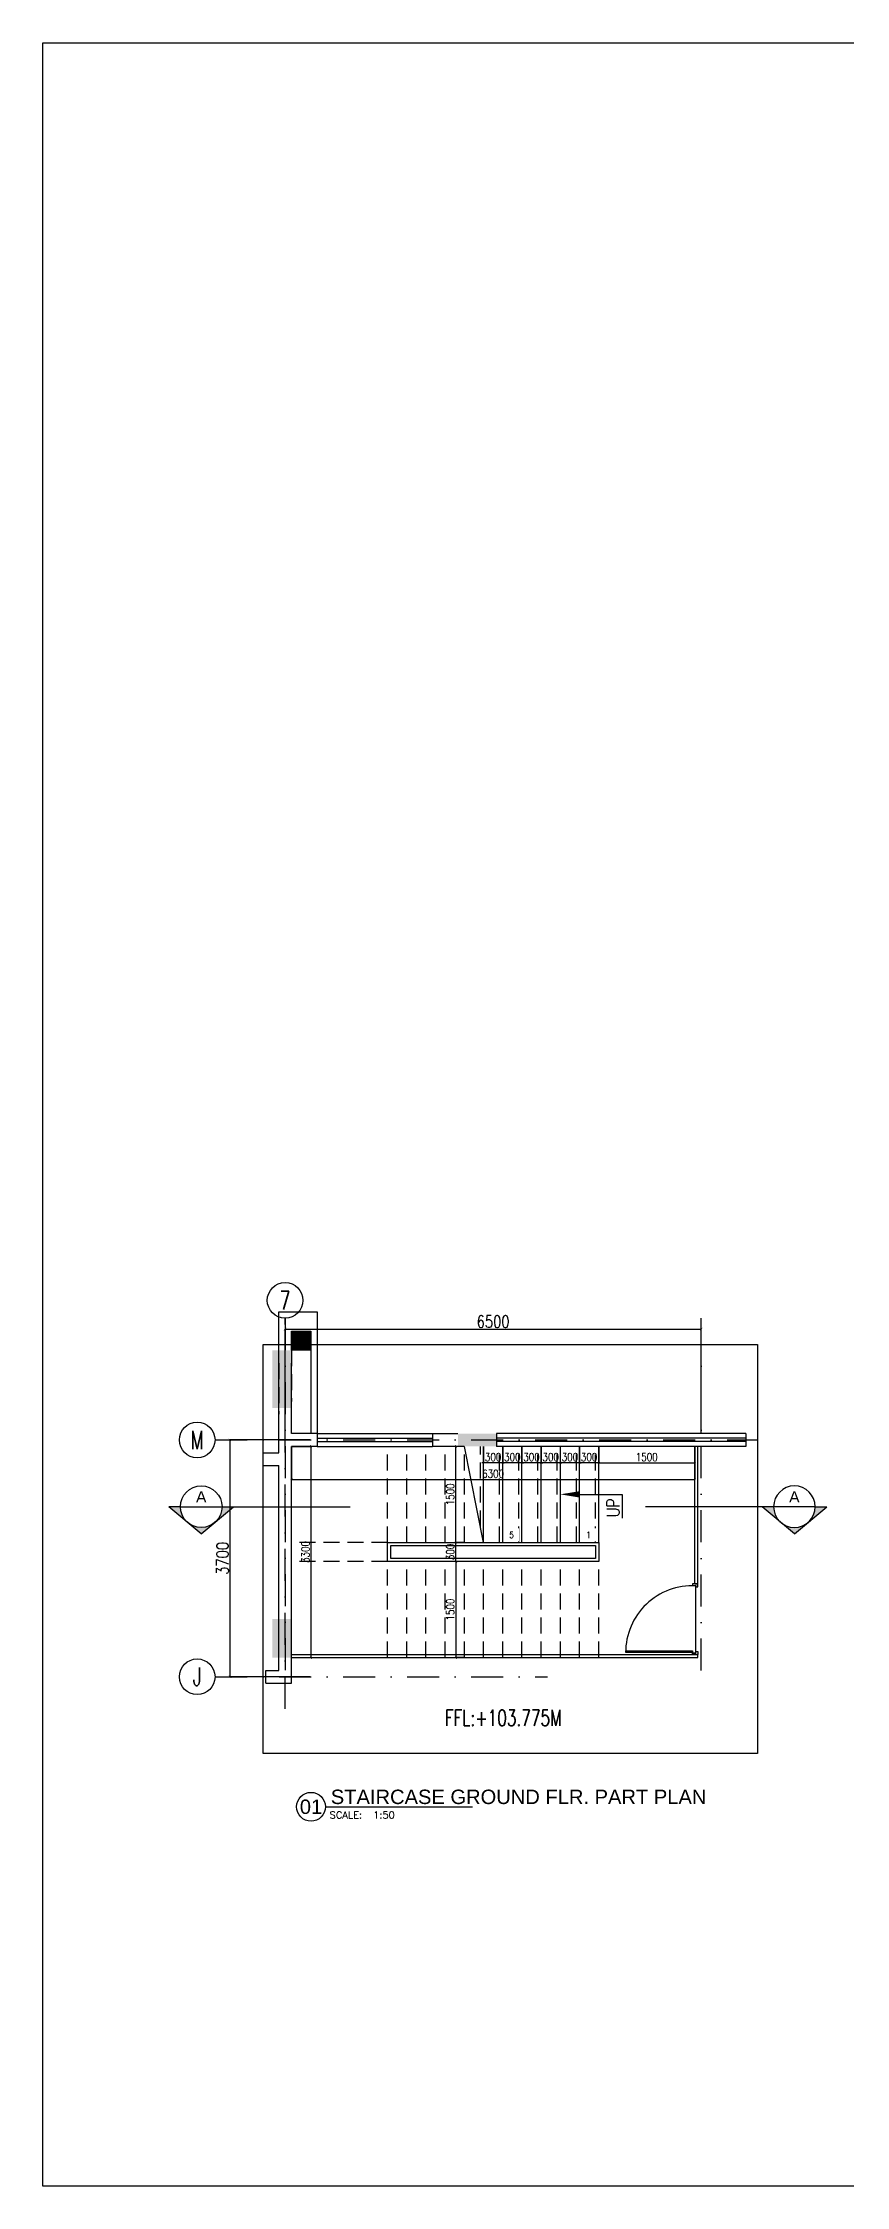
# Model space of a CAD drawing. Extents: x -32840 to 422982, y 280745 to 888746.
# Drawn here: x 316995 to 329544, y 447634 to 481119 of the extents above; entities that cross this region are included whole.
import ezdxf
from ezdxf import colors
from ezdxf.entities.mleader import LeaderData, LeaderLine
from ezdxf.enums import TextEntityAlignment as Align
from ezdxf.math import Vec2, Vec3

# ---------------------------------------------------------------- set-up
doc = ezdxf.new("R2010")
doc.units = 0
doc.header["$LTSCALE"] = 1000
doc.header["$PDMODE"] = 3
for name, pattern in [('CONTINOUS', [0]), ('DASHDOT', [1, 0.5, -0.25, 0, -0.25]), ('HIDDEN', [0.375, 0.25, -0.125])]:
    doc.linetypes.add(name, pattern=pattern)
doc.layers.get('Defpoints').update_dxf_attribs({"linetype": 'HIDDEN'})
for name, color, linetype in [('A-COL', 31, 'Continuous'), ('a-dim', 3, 'Continuous'), ('A-DOOR', 1, 'Continuous'), ('A-FL-Drop', 3, 'Continuous'), ('A-Glaz', 4, 'Continuous'), ('A-GRID', 31, 'DASHDOT'), ('A-GRID NO', 40, 'CONTINOUS'), ('A-HAT', 8, 'Continuous'), ('A-LVL', 31, 'HIDDEN'), ('A-Rail', 1, 'Continuous'), ('A-Slab above', 4, 'HIDDEN'), ('A-STAIR', 2, 'Continuous'), ('A-Stair Conc Line', 1, 'HIDDEN'), ('A-Stair Fin line', 2, 'CONTINOUS'), ('A-Tag LVl', 2, 'Continuous'), ('A-TXT', 6, 'Continuous'), ('A-WALL', 7, 'CONTINOUS')]:
    doc.layers.add(name, color=color, linetype=linetype)
doc.layers.add('A-Dim grid', color=3, linetype='Continuous', transparency=0.5)
doc.styles.add('Arial', font='arial.ttf')
doc.styles.add('ROMANS', font='romans.shx', dxfattribs={"width": 0.8})
doc.dimstyles.new('A-Dim Grid 50', dxfattribs={"dimscale": 75, "dimtxt": 2.5, "dimasz": 0.5, "dimexe": 0, "dimexo": 0, "dimgap": 0.3, "dimtad": 1, "dimdec": 0, "dimlfac": -0.01, "dimzin": 3, "dimdsep": 46, "dimtxsty": 'ROMANS', "dimblk": 'ARCHTICK', "dimcen": 5, "dimclrd": 256, "dimclre": 8, "dimclrt": 4, "dimadec": 0, "dimazin": 0, "dimtfac": 1, "dimtdec": 0, "dimtix": 1, "dimtmove": 1, "dimatfit": 3, "dimfxl": 1, "dimfrac": 2, "dimtolj": 1, "dimtzin": 3, "dimarcsym": 0})
doc.dimstyles.new('A-Dim-50', dxfattribs={"dimscale": 50, "dimtxt": 2.5, "dimasz": 0.5, "dimexe": 0, "dimexo": 0, "dimgap": 0.5, "dimtad": 1, "dimdec": 0, "dimlfac": -0.01, "dimzin": 3, "dimdsep": 46, "dimtxsty": 'ROMANS', "dimblk": 'OBLIQUE', "dimcen": 5, "dimclrd": 256, "dimclre": 8, "dimclrt": 6, "dimadec": 0, "dimazin": 0, "dimtfac": 1, "dimtdec": 0, "dimtix": 1, "dimtmove": 1, "dimatfit": 3, "dimfxl": 1, "dimfrac": 2, "dimtolj": 1, "dimtzin": 3, "dimarcsym": 0})

# ---------------------------------------------------------------- blocks, each defined once
blk = doc.blocks.new('900 SINGLE 1')
for points in [[(43, 71), (23, 71), (23, 924), (43, 924)], [(37, 29), (37, 0), (0, 0), (0, 71), (19, 71), (19, 29)], [(863, 29), (863, 0), (900, 0), (900, 71), (881, 71), (881, 29)]]:
    blk.add_lwpolyline(points, close=True)
at = {"color": 8}
blk.add_arc((23, 71), 854, 357.1964, 90, dxfattribs=at)
at = {"layer": 'A-FL-Drop'}
blk.add_line((19, 29), (881, 29), dxfattribs=at)
blk = doc.blocks.new('TAG-SEC')
blk.add_line((-6.5, 0), (6.5, 0))
blk.add_circle((0, 0), 6.5)
at = {"color": 6, "style": 'Arial'}
blk.add_attdef('88', text='', height=3.5, dxfattribs=at).set_placement((0, 3.08), align=Align.MIDDLE_CENTER)
at = {"color": 6, "style": 'ROMANS', "width": 0.708488}
blk.add_attdef('X8-X-8888', text='', height=1.75, dxfattribs=at).set_placement((-5.58, -2.55), (5.58, -2.55), align=Align.FIT)
blk = doc.blocks.new('TAG-SEC-ARROW')
h = blk.add_hatch(color=256)
h.paths.add_polyline_path([(-10.11, 0), (-6.5, 0, -0.2206), (-4.2, 4.96)])
h.paths.add_polyline_path([(0, 8.49), (-4.16, 5, -0.175251), (0, 6.5, -0.175251), (4.16, 5)])
h.paths.add_polyline_path([(4.2, 4.96, -0.2206), (6.5, 0), (10.11, 0)])
for p, q in [((0, 8.49), (-10.11, 0)), ((0, 8.49), (10.11, 0)), ((-6.5, 0), (-10.11, 0)), ((6.5, 0), (46.5, 0))]:
    blk.add_line(p, q)
blk.add_arc((0, 0), 6.5, 0, 180)
blk = doc.blocks.new('_Oblique')
at = {"color": 0, "linetype": 'ByBlock', "lineweight": -2}
blk.add_line((-0.5, -0.5), (0.5, 0.5), dxfattribs=at)
at = {"color": 0, "linetype": 'ByBlock'}
blk.add_line((-0.5, -0.5), (0.5, 0.5), dxfattribs=at)
blk = doc.blocks.new('*D2091')
at = {"layer": 'a-dim', "color": 8, "lineweight": -2, "transparency": 16777216}
for p, q in [((323579, 459192), (323448, 459192)), ((323579, 457692), (323448, 457692))]:
    blk.add_line(p, q, dxfattribs=at)
at = {"layer": 'a-dim', "lineweight": -2, "transparency": 16777216}
blk.add_line((323448, 457692), (323448, 459192), dxfattribs=at)
at = {"layer": 'Defpoints', "color": 0, "transparency": 16777216}
for p in [(323448, 459192), (323579, 459192), (323579, 457692)]:
    blk.add_point(p, dxfattribs=at)
at = {"layer": 'a-dim', "lineweight": -2, "transparency": 16777216, "xscale": 25, "yscale": 25, "zscale": 25}
for p, rotation in [((323448, 459192), 90), ((323448, 457692), 270)]:
    blk.add_blockref('_Oblique', p, dxfattribs=dict(at, rotation=rotation))
at = {"layer": 'a-dim', "color": 6, "transparency": 16777216, "insert": (323360, 458442), "char_height": 125, "attachment_point": 5, "rotation": 90, "style": 'ROMANS'}
blk.add_mtext('\\A1;1500', dxfattribs=at)
blk = doc.blocks.new('*D2092')
at = {"layer": 'a-dim', "color": 8, "lineweight": -2, "transparency": 16777216}
for p, q in [((323579, 457392), (323448, 457392)), ((323579, 455892), (323448, 455892))]:
    blk.add_line(p, q, dxfattribs=at)
at = {"layer": 'a-dim', "lineweight": -2, "transparency": 16777216}
blk.add_line((323448, 457392), (323448, 455892), dxfattribs=at)
at = {"layer": 'Defpoints', "color": 0, "transparency": 16777216}
for p in [(323579, 457392), (323448, 455892), (323579, 455892)]:
    blk.add_point(p, dxfattribs=at)
at = {"layer": 'a-dim', "lineweight": -2, "transparency": 16777216, "xscale": 25, "yscale": 25, "zscale": 25}
for p, rotation in [((323448, 457392), 90), ((323448, 455892), 270)]:
    blk.add_blockref('_Oblique', p, dxfattribs=dict(at, rotation=rotation))
at = {"layer": 'a-dim', "color": 6, "transparency": 16777216, "insert": (323360, 456642), "char_height": 125, "attachment_point": 5, "rotation": 90, "style": 'ROMANS'}
blk.add_mtext('\\A1;1500', dxfattribs=at)
blk = doc.blocks.new('*D2093')
at = {"layer": 'a-dim', "lineweight": -2, "transparency": 16777216}
for p, q in [((323448, 457692), (323448, 457717)), ((323448, 457392), (323448, 457692)), ((323448, 457392), (323448, 457367))]:
    blk.add_line(p, q, dxfattribs=at)
at = {"layer": 'a-dim', "color": 8, "lineweight": -2, "transparency": 16777216}
for p, q in [((323579, 457692), (323448, 457692)), ((323579, 457392), (323448, 457392))]:
    blk.add_line(p, q, dxfattribs=at)
at = {"layer": 'Defpoints', "color": 0, "transparency": 16777216}
for p in [(323448, 457692), (323579, 457692), (323579, 457392)]:
    blk.add_point(p, dxfattribs=at)
at = {"layer": 'a-dim', "lineweight": -2, "transparency": 16777216, "xscale": 25, "yscale": 25, "zscale": 25}
for p, rotation in [((323448, 457692), 270), ((323448, 457392), 90)]:
    blk.add_blockref('_Oblique', p, dxfattribs=dict(at, rotation=rotation))
at = {"layer": 'a-dim', "color": 6, "transparency": 16777216, "insert": (323360, 457542), "char_height": 125, "attachment_point": 5, "rotation": 90, "style": 'ROMANS'}
blk.add_mtext('\\A1;300', dxfattribs=at)
blk = doc.blocks.new('*D2094')
at = {"layer": 'a-dim', "color": 8, "lineweight": -2, "transparency": 16777216}
for p, q in [((325379, 459192), (325379, 458936)), ((325679, 459192), (325679, 458936))]:
    blk.add_line(p, q, dxfattribs=at)
at = {"layer": 'a-dim', "lineweight": -2, "transparency": 16777216}
for p, q in [((325379, 458936), (325354, 458936)), ((325679, 458936), (325379, 458936)), ((325679, 458936), (325704, 458936))]:
    blk.add_line(p, q, dxfattribs=at)
at = {"layer": 'Defpoints', "color": 0, "transparency": 16777216}
for p in [(325379, 459192), (325679, 459192), (325379, 458936)]:
    blk.add_point(p, dxfattribs=at)
at = {"layer": 'a-dim', "lineweight": -2, "transparency": 16777216, "xscale": 25, "yscale": 25, "zscale": 25}
blk.add_blockref('_Oblique', (325379, 458936), dxfattribs=at)
at = {"layer": 'a-dim', "lineweight": -2, "transparency": 16777216, "xscale": 25, "yscale": 25, "zscale": 25, "rotation": 180}
blk.add_blockref('_Oblique', (325679, 458936), dxfattribs=at)
at = {"layer": 'a-dim', "color": 6, "transparency": 16777216, "insert": (325529, 459024), "char_height": 125, "attachment_point": 5, "style": 'ROMANS'}
blk.add_mtext('\\A1;300', dxfattribs=at)
blk = doc.blocks.new('*D2095')
at = {"layer": 'a-dim', "color": 8, "lineweight": -2, "transparency": 16777216}
for p, q in [((325079, 459192), (325079, 458936)), ((325379, 459192), (325379, 458936))]:
    blk.add_line(p, q, dxfattribs=at)
at = {"layer": 'a-dim', "lineweight": -2, "transparency": 16777216}
for p, q in [((325079, 458936), (325054, 458936)), ((325379, 458936), (325079, 458936)), ((325379, 458936), (325404, 458936))]:
    blk.add_line(p, q, dxfattribs=at)
at = {"layer": 'Defpoints', "color": 0, "transparency": 16777216}
for p in [(325079, 459192), (325379, 459192), (325079, 458936)]:
    blk.add_point(p, dxfattribs=at)
at = {"layer": 'a-dim', "lineweight": -2, "transparency": 16777216, "xscale": 25, "yscale": 25, "zscale": 25}
blk.add_blockref('_Oblique', (325079, 458936), dxfattribs=at)
at = {"layer": 'a-dim', "lineweight": -2, "transparency": 16777216, "xscale": 25, "yscale": 25, "zscale": 25, "rotation": 180}
blk.add_blockref('_Oblique', (325379, 458936), dxfattribs=at)
at = {"layer": 'a-dim', "color": 6, "transparency": 16777216, "insert": (325229, 459024), "char_height": 125, "attachment_point": 5, "style": 'ROMANS'}
blk.add_mtext('\\A1;300', dxfattribs=at)
blk = doc.blocks.new('*D2096')
at = {"layer": 'a-dim', "color": 8, "lineweight": -2, "transparency": 16777216}
for p, q in [((324779, 459192), (324779, 458936)), ((325079, 459192), (325079, 458936))]:
    blk.add_line(p, q, dxfattribs=at)
at = {"layer": 'a-dim', "lineweight": -2, "transparency": 16777216}
for p, q in [((324779, 458936), (324754, 458936)), ((325079, 458936), (324779, 458936)), ((325079, 458936), (325104, 458936))]:
    blk.add_line(p, q, dxfattribs=at)
at = {"layer": 'Defpoints', "color": 0, "transparency": 16777216}
for p in [(324779, 459192), (325079, 459192), (324779, 458936)]:
    blk.add_point(p, dxfattribs=at)
at = {"layer": 'a-dim', "lineweight": -2, "transparency": 16777216, "xscale": 25, "yscale": 25, "zscale": 25}
blk.add_blockref('_Oblique', (324779, 458936), dxfattribs=at)
at = {"layer": 'a-dim', "lineweight": -2, "transparency": 16777216, "xscale": 25, "yscale": 25, "zscale": 25, "rotation": 180}
blk.add_blockref('_Oblique', (325079, 458936), dxfattribs=at)
at = {"layer": 'a-dim', "color": 6, "transparency": 16777216, "insert": (324929, 459024), "char_height": 125, "attachment_point": 5, "style": 'ROMANS'}
blk.add_mtext('\\A1;300', dxfattribs=at)
blk = doc.blocks.new('*D2097')
at = {"layer": 'a-dim', "color": 8, "lineweight": -2, "transparency": 16777216}
for p, q in [((324479, 459192), (324479, 458936)), ((324779, 459192), (324779, 458936))]:
    blk.add_line(p, q, dxfattribs=at)
at = {"layer": 'a-dim', "lineweight": -2, "transparency": 16777216}
for p, q in [((324479, 458936), (324454, 458936)), ((324779, 458936), (324479, 458936)), ((324779, 458936), (324804, 458936))]:
    blk.add_line(p, q, dxfattribs=at)
at = {"layer": 'Defpoints', "color": 0, "transparency": 16777216}
for p in [(324479, 459192), (324779, 459192), (324479, 458936)]:
    blk.add_point(p, dxfattribs=at)
at = {"layer": 'a-dim', "lineweight": -2, "transparency": 16777216, "xscale": 25, "yscale": 25, "zscale": 25}
blk.add_blockref('_Oblique', (324479, 458936), dxfattribs=at)
at = {"layer": 'a-dim', "lineweight": -2, "transparency": 16777216, "xscale": 25, "yscale": 25, "zscale": 25, "rotation": 180}
blk.add_blockref('_Oblique', (324779, 458936), dxfattribs=at)
at = {"layer": 'a-dim', "color": 6, "transparency": 16777216, "insert": (324629, 459024), "char_height": 125, "attachment_point": 5, "style": 'ROMANS'}
blk.add_mtext('\\A1;300', dxfattribs=at)
blk = doc.blocks.new('*D2098')
at = {"layer": 'a-dim', "color": 8, "lineweight": -2, "transparency": 16777216}
for p, q in [((324179, 459192), (324179, 458936)), ((324479, 459192), (324479, 458936))]:
    blk.add_line(p, q, dxfattribs=at)
at = {"layer": 'a-dim', "lineweight": -2, "transparency": 16777216}
for p, q in [((324179, 458936), (324154, 458936)), ((324479, 458936), (324179, 458936)), ((324479, 458936), (324504, 458936))]:
    blk.add_line(p, q, dxfattribs=at)
at = {"layer": 'Defpoints', "color": 0, "transparency": 16777216}
for p in [(324179, 459192), (324479, 459192), (324179, 458936)]:
    blk.add_point(p, dxfattribs=at)
at = {"layer": 'a-dim', "lineweight": -2, "transparency": 16777216, "xscale": 25, "yscale": 25, "zscale": 25}
blk.add_blockref('_Oblique', (324179, 458936), dxfattribs=at)
at = {"layer": 'a-dim', "lineweight": -2, "transparency": 16777216, "xscale": 25, "yscale": 25, "zscale": 25, "rotation": 180}
blk.add_blockref('_Oblique', (324479, 458936), dxfattribs=at)
at = {"layer": 'a-dim', "color": 6, "transparency": 16777216, "insert": (324329, 459024), "char_height": 125, "attachment_point": 5, "style": 'ROMANS'}
blk.add_mtext('\\A1;300', dxfattribs=at)
blk = doc.blocks.new('*D2099')
at = {"layer": 'a-dim', "color": 8, "lineweight": -2, "transparency": 16777216}
for p, q in [((323879, 459192), (323879, 458936)), ((324179, 459192), (324179, 458936))]:
    blk.add_line(p, q, dxfattribs=at)
at = {"layer": 'a-dim', "lineweight": -2, "transparency": 16777216}
for p, q in [((323879, 458936), (323854, 458936)), ((324179, 458936), (323879, 458936)), ((324179, 458936), (324204, 458936))]:
    blk.add_line(p, q, dxfattribs=at)
at = {"layer": 'Defpoints', "color": 0, "transparency": 16777216}
for p in [(323879, 459192), (324179, 459192), (323879, 458936)]:
    blk.add_point(p, dxfattribs=at)
at = {"layer": 'a-dim', "lineweight": -2, "transparency": 16777216, "xscale": 25, "yscale": 25, "zscale": 25}
blk.add_blockref('_Oblique', (323879, 458936), dxfattribs=at)
at = {"layer": 'a-dim', "lineweight": -2, "transparency": 16777216, "xscale": 25, "yscale": 25, "zscale": 25, "rotation": 180}
blk.add_blockref('_Oblique', (324179, 458936), dxfattribs=at)
at = {"layer": 'a-dim', "color": 6, "transparency": 16777216, "insert": (324029, 459024), "char_height": 125, "attachment_point": 5, "style": 'ROMANS'}
blk.add_mtext('\\A1;300', dxfattribs=at)
blk = doc.blocks.new('*D2085')
at = {"layer": 'a-dim', "color": 8, "lineweight": -2, "transparency": 16777216}
for p, q in [((320879, 459192), (320879, 458675)), ((327179, 459192), (327179, 458675))]:
    blk.add_line(p, q, dxfattribs=at)
at = {"layer": 'a-dim', "lineweight": -2, "transparency": 16777216}
blk.add_line((320879, 458675), (327179, 458675), dxfattribs=at)
at = {"layer": 'Defpoints', "color": 0, "transparency": 16777216}
for p in [(320879, 459192), (327179, 459192), (327179, 458675)]:
    blk.add_point(p, dxfattribs=at)
at = {"layer": 'a-dim', "lineweight": -2, "transparency": 16777216, "xscale": 25, "yscale": 25, "zscale": 25, "rotation": 180}
blk.add_blockref('_Oblique', (320879, 458675), dxfattribs=at)
at = {"layer": 'a-dim', "lineweight": -2, "transparency": 16777216, "xscale": 25, "yscale": 25, "zscale": 25}
blk.add_blockref('_Oblique', (327179, 458675), dxfattribs=at)
at = {"layer": 'a-dim', "color": 6, "transparency": 16777216, "insert": (324029, 458763), "char_height": 125, "attachment_point": 5, "style": 'ROMANS'}
blk.add_mtext('\\A1;6300', dxfattribs=at)
blk = doc.blocks.new('*D2086')
at = {"layer": 'a-dim', "color": 8, "lineweight": -2, "transparency": 16777216}
for p, q in [((320879, 459192), (321185, 459192)), ((320912, 455892), (321185, 455892))]:
    blk.add_line(p, q, dxfattribs=at)
at = {"layer": 'a-dim', "lineweight": -2, "transparency": 16777216}
blk.add_line((321185, 455892), (321185, 459192), dxfattribs=at)
at = {"layer": 'Defpoints', "color": 0, "transparency": 16777216}
for p in [(320879, 459192), (321185, 459192), (320912, 455892)]:
    blk.add_point(p, dxfattribs=at)
at = {"layer": 'a-dim', "lineweight": -2, "transparency": 16777216, "xscale": 25, "yscale": 25, "zscale": 25}
for p, rotation in [((321185, 459192), 90), ((321185, 455892), 270)]:
    blk.add_blockref('_Oblique', p, dxfattribs=dict(at, rotation=rotation))
at = {"layer": 'a-dim', "color": 6, "transparency": 16777216, "insert": (321097, 457542), "char_height": 125, "attachment_point": 5, "rotation": 90, "style": 'ROMANS'}
blk.add_mtext('\\A1;3300', dxfattribs=at)
blk = doc.blocks.new('*D2087')
at = {"layer": 'a-dim', "color": 8, "lineweight": -2, "transparency": 16777216}
for p, q in [((325679, 459192), (325679, 458936)), ((327179, 459192), (327179, 458936))]:
    blk.add_line(p, q, dxfattribs=at)
at = {"layer": 'a-dim', "lineweight": -2, "transparency": 16777216}
blk.add_line((325679, 458936), (327179, 458936), dxfattribs=at)
at = {"layer": 'Defpoints', "color": 0, "transparency": 16777216}
for p in [(325679, 459192), (327179, 459192), (327179, 458936)]:
    blk.add_point(p, dxfattribs=at)
at = {"layer": 'a-dim', "lineweight": -2, "transparency": 16777216, "xscale": 25, "yscale": 25, "zscale": 25, "rotation": 180}
blk.add_blockref('_Oblique', (325679, 458936), dxfattribs=at)
at = {"layer": 'a-dim', "lineweight": -2, "transparency": 16777216, "xscale": 25, "yscale": 25, "zscale": 25}
blk.add_blockref('_Oblique', (327179, 458936), dxfattribs=at)
at = {"layer": 'a-dim', "color": 6, "transparency": 16777216, "insert": (326429, 459024), "char_height": 125, "attachment_point": 5, "style": 'ROMANS'}
blk.add_mtext('\\A1;1500', dxfattribs=at)
blk = doc.blocks.new('TAG-LABEL')
at = {"linetype": 'Continuous'}
blk.add_line((-65.32, 0), (-24.49, 0), dxfattribs=at)
blk.add_circle((-69.32, 0), 4, dxfattribs=at)
at = {"color": 6, "style": 'ROMANS'}
blk.add_text('SCALE:', height=2, dxfattribs=at).set_placement((-64.13, -3.31))
at = {"color": 6, "style": 'Arial'}
blk.add_attdef('88', text='', height=4, dxfattribs=at).set_placement((-69.32, 0), align=Align.MIDDLE_CENTER)
at = {"color": 6}
for tag, p, height, style in [('LABELNAME', (-63.82, 0.75), 4, 'Arial'), ('DES.LINE.01', (-63.94, -6.44), 2, 'ROMANS'), ('SCALE', (-52.05, -3.31), 2, 'ROMANS'), ('DES.LINE.02', (-63.94, -9.56), 2, 'ROMANS')]:
    blk.add_attdef(tag, p, '', height=height, dxfattribs=dict(at, style=style))
blk = doc.blocks.new('Tag-Stair-No')
blk.add_circle((0, 0), 1.37)
at = {"color": 6, "style": 'ROMANS', "width": 0.7}
blk.add_attdef('SN', text='', height=1.4, dxfattribs=at).set_placement((0, 0), align=Align.MIDDLE)
blk = doc.blocks.new('_ArchTick')
at = {"color": 0, "linetype": 'ByBlock', "const_width": 0.15}
blk.add_lwpolyline([(-0.5, -0.5), (0.5, 0.5)], dxfattribs=at)
blk = doc.blocks.new('*D2069')
at = {"layer": 'A-Dim grid', "color": 8, "lineweight": -2, "transparency": 16777216}
for p, q in [((321169, 459292), (319918, 459292)), ((321169, 455592), (319918, 455592))]:
    blk.add_line(p, q, dxfattribs=at)
at = {"layer": 'A-Dim grid', "lineweight": -2, "transparency": 16777216}
blk.add_line((319918, 459292), (319918, 455592), dxfattribs=at)
at = {"layer": 'Defpoints', "color": 0, "transparency": 16777216}
for p in [(321169, 459292), (319918, 455592), (321169, 455592)]:
    blk.add_point(p, dxfattribs=at)
at = {"layer": 'A-Dim grid', "lineweight": -2, "transparency": 16777216, "xscale": 37.5, "yscale": 37.5, "zscale": 37.5}
for p, rotation in [((319918, 459292), 90), ((319918, 455592), 270)]:
    blk.add_blockref('_ArchTick', p, dxfattribs=dict(at, rotation=rotation))
at = {"layer": 'A-Dim grid', "color": 4, "transparency": 16777216, "insert": (319802, 457442), "char_height": 187.5, "attachment_point": 5, "rotation": 90, "style": 'ROMANS'}
blk.add_mtext('\\A1;3700', dxfattribs=at)
blk = doc.blocks.new('*D2070')
at = {"layer": 'A-Dim grid', "color": 8, "lineweight": -2, "transparency": 16777216}
for p, q in [((320779, 459392), (320779, 461025)), ((327279, 459392), (327279, 461025))]:
    blk.add_line(p, q, dxfattribs=at)
at = {"layer": 'A-Dim grid', "lineweight": -2, "transparency": 16777216}
blk.add_line((320779, 461025), (327279, 461025), dxfattribs=at)
at = {"layer": 'Defpoints', "color": 0, "transparency": 16777216}
for p in [(327279, 461025), (320779, 459392), (327279, 459392)]:
    blk.add_point(p, dxfattribs=at)
at = {"layer": 'A-Dim grid', "lineweight": -2, "transparency": 16777216, "xscale": 37.5, "yscale": 37.5, "zscale": 37.5, "rotation": 180}
blk.add_blockref('_ArchTick', (320779, 461025), dxfattribs=at)
at = {"layer": 'A-Dim grid', "lineweight": -2, "transparency": 16777216, "xscale": 37.5, "yscale": 37.5, "zscale": 37.5}
blk.add_blockref('_ArchTick', (327279, 461025), dxfattribs=at)
at = {"layer": 'A-Dim grid', "color": 4, "transparency": 16777216, "insert": (324029, 461141), "char_height": 187.5, "attachment_point": 5, "style": 'ROMANS'}
blk.add_mtext('\\A1;6500', dxfattribs=at)

msp = doc.modelspace()

# ---------------------------------------------------------------- linework, layer by layer
at = {"layer": 'A-COL'}
for points in [[(320879.5, 460692.2), (320879.5, 460992.2), (321179.5, 460692.2), (321179.5, 460992.2)], [(320579.5, 459792.2), (320579.5, 460692.2), (320879.5, 459792.2), (320879.5, 460692.2)], [(323479.5, 459392.2), (324079.5, 459392.2), (323479.5, 459192.2), (324079.5, 459192.2)], [(320579.5, 455892.2), (320579.5, 456492.2), (320879.5, 455892.2), (320879.5, 456492.2)]]:
    msp.add_solid(points, dxfattribs=at)
at = {"layer": 'A-DOOR'}
for p, q in [((321279.5, 459392.2), (323079.5, 459392.2)), ((321279.5, 459317.2), (323079.5, 459317.2)), ((321279.5, 459267.2), (323079.5, 459267.2)), ((321279.5, 459192.2), (323079.5, 459192.2)), ((327979.5, 459392.2), (324079.5, 459392.2)), ((327979.5, 459317.2), (324079.5, 459317.2)), ((327979.5, 459267.2), (324079.5, 459267.2)), ((327979.5, 459192.2), (324079.5, 459192.2)), ((327979.5, 459392.2), (327979.5, 459192.2))]:
    msp.add_line(p, q, dxfattribs=at)
at = {"layer": 'A-Glaz'}
for p, q in [((327179.5, 457042.2), (327179.5, 459192.2)), ((327229.5, 457042.2), (327229.5, 459192.2)), ((327179.5, 457042.2), (327229.5, 457042.2)), ((320879.5, 455942.2), (327229.5, 455942.2)), ((320879.5, 455892.2), (327229.5, 455892.2)), ((327229.5, 455892.2), (327229.5, 455942.2))]:
    msp.add_line(p, q, dxfattribs=at)
at = {"layer": 'A-GRID'}
for p, q in [((320779.5, 455093.1), (320779.5, 461194.3)), ((320779.5, 461194.3), (320779.5, 455592.2)), ((327279.5, 455692.2), (327279.5, 461194.3)), ((319684.2, 459292.2), (328162, 459292.2)), ((319684.2, 455592.2), (324880.6, 455592.2))]:
    msp.add_line(p, q, dxfattribs=at)
at = {"layer": 'A-HAT'}
msp.add_lwpolyline([(320435.9, 460784.2), (328162, 460784.2), (328162, 454392.2), (320435.9, 454392.2)], close=True, dxfattribs=at)
at = {"layer": 'A-Rail'}
for points in [[(322379.5, 457692.2), (325679.5, 457692.2), (325679.5, 457392.2), (322379.5, 457392.2)], [(322429.5, 457642.2), (325629.5, 457642.2), (325629.5, 457442.2), (322429.5, 457442.2)]]:
    msp.add_lwpolyline(points, close=True, dxfattribs=at)
at = {"layer": 'A-Slab above', "color": 8}
for p, q in [((320679.5, 460492.2), (320679.5, 459692.2)), ((320879.5, 460692.2), (320879.5, 459892.2))]:
    msp.add_line(p, q, dxfattribs=at)
at = {"layer": 'A-STAIR'}
for p, q in [((320679.5, 460692.2), (320679.5, 461292.2)), ((320879.5, 460992.2), (320879.5, 460692.2)), ((320879.5, 460992.2), (321179.5, 460992.2)), ((323879.5, 457692.2), (323579.5, 459192.2))]:
    msp.add_line(p, q, dxfattribs=at)
for points in [[(320679.5, 461292.2), (321279.5, 461292.2)], [(321279.5, 461292.2), (321279.5, 459392.2), (320879.5, 459392.2)], [(321179.5, 460992.2), (321179.5, 459392.2), (320879.5, 459392.2)]]:
    msp.add_lwpolyline(points, dxfattribs=at)
at = {"layer": 'A-Stair Conc Line'}
for p, q in [((323829.5, 457942.2), (323829.5, 459192.2)), ((324129.5, 457692.2), (324129.5, 459192.2)), ((324429.5, 457692.2), (324429.5, 459192.2)), ((324729.5, 457692.2), (324729.5, 459192.2)), ((325029.5, 457692.2), (325029.5, 459192.2)), ((325329.5, 457692.2), (325329.5, 459192.2)), ((325629.5, 457692.2), (325629.5, 459192.2))]:
    msp.add_line(p, q, dxfattribs=at)
at = {"layer": 'A-Stair Fin line', "linetype": 'HIDDEN'}
for p, q in [((322379.5, 457692.2), (322379.5, 459192.2)), ((322679.5, 457692.2), (322679.5, 459192.2)), ((322979.5, 457692.2), (322979.5, 459192.2)), ((323279.5, 457692.2), (323279.5, 459192.2)), ((323579.5, 457692.2), (323579.5, 459192.2)), ((322379.5, 457692.2), (320879.5, 457692.2)), ((322379.5, 457392.2), (320879.5, 457392.2)), ((322379.5, 455892.2), (322379.5, 457392.2)), ((322679.5, 455892.2), (322679.5, 457392.2)), ((322979.5, 455892.2), (322979.5, 457392.2)), ((323279.5, 455892.2), (323279.5, 457392.2)), ((323579.5, 455892.2), (323579.5, 457392.2)), ((323879.5, 455892.2), (323879.5, 457392.2)), ((324179.5, 455892.2), (324179.5, 457392.2)), ((324479.5, 455892.2), (324479.5, 457392.2)), ((324779.5, 455892.2), (324779.5, 457392.2)), ((325079.5, 455892.2), (325079.5, 457392.2)), ((325379.5, 455892.2), (325379.5, 457392.2)), ((325679.5, 455892.2), (325679.5, 457392.2)), ((320879.5, 455892.2), (325679.5, 455892.2))]:
    msp.add_line(p, q, dxfattribs=at)
at = {"layer": 'A-Stair Fin line'}
for p, q in [((323879.5, 457692.2), (323879.5, 459192.2)), ((324179.5, 457692.2), (324179.5, 459192.2)), ((324479.5, 457692.2), (324479.5, 459192.2)), ((324779.5, 457692.2), (324779.5, 459192.2)), ((325079.5, 457692.2), (325079.5, 459192.2)), ((325379.5, 457692.2), (325379.5, 459192.2)), ((325679.5, 457692.2), (325679.5, 459192.2))]:
    msp.add_line(p, q, dxfattribs=at)
at = {"layer": 'A-WALL'}
for p, q in [((320679.5, 459092.2), (320679.5, 460692.2)), ((320879.5, 459392.2), (320879.5, 460492.2)), ((320435.9, 459092.2), (320679.5, 459092.2)), ((321279.5, 459392.2), (320879.5, 459392.2)), ((320879.5, 455492.2), (320879.5, 459192.2)), ((321279.5, 459192.2), (320879.5, 459192.2)), ((321279.5, 459392.2), (321279.5, 459192.2)), ((323079.5, 459392.2), (323079.5, 459192.2)), ((323079.5, 459392.2), (323479.5, 459392.2)), ((323479.5, 459192.2), (323079.5, 459192.2)), ((324079.5, 459392.2), (324079.5, 459192.2)), ((320435.9, 458892.2), (320679.5, 458892.2)), ((320679.5, 455692.2), (320679.5, 458892.2)), ((320479.5, 455692.2), (320679.5, 455692.2)), ((320479.5, 455492.2), (320479.5, 455692.2)), ((320479.5, 455492.2), (320679.5, 455492.2)), ((320679.5, 455492.2), (320879.5, 455492.2))]:
    msp.add_line(p, q, dxfattribs=at)
msp.add_lwpolyline([(320879.5, 460692.2), (320879.5, 460992.2), (321179.5, 460992.2), (321179.5, 460692.2), (320879.5, 460692.2)], dxfattribs=at)

# ---------------------------------------------------------------- block references
at = {"layer": 'A-DOOR', "xscale": 1.222222222222154, "yscale": 1.222222222222154, "zscale": 1.222222222222154, "rotation": 90.0000000012203}
msp.add_blockref('900 SINGLE 1', (327229.5, 455942.2), dxfattribs=at)
at = {"layer": 'A-GRID NO', "xscale": 203.2, "yscale": 203.2, "zscale": 203.2}
for p, values in [((320779.5, 461472.5), {'SN': '7'}), ((319406, 459292.2), {'SN': 'M'}), ((319406, 455592.2), {'SN': 'J'})]:
    msp.add_blockref('Tag-Stair-No', p, dxfattribs=at).add_auto_attribs(values)
at = {"layer": 'A-Tag LVl'}
for name, p, xscale, yscale, zscale, values in [('TAG-SEC', (319468.7, 458248.9), 50, 50, 50, {'88': 'A'}), ('TAG-LABEL', (325083.3, 453561.3), 56.25, 56.25, 56.25, {'88': '01', 'LABELNAME': 'STAIRCASE GROUND FLR. PART PLAN', 'SCALE': '1:50'})]:
    msp.add_blockref(name, p, dxfattribs=dict(at, xscale=xscale, yscale=yscale, zscale=zscale)).add_auto_attribs(values)
ref = msp.add_blockref('TAG-SEC', (328735.7, 458248.9), dxfattribs=dict(at, xscale=-50, yscale=50, zscale=50))
ref.add_attrib('88', 'A', dxfattribs={"layer": '0', "color": 6, "height": 175, "style": 'Arial'}).set_placement((328735.2, 458402.9), align=Align.MIDDLE_CENTER)
at = {"layer": 'A-Tag LVl', "yscale": 50, "zscale": 50, "rotation": 180}
for p, xscale in [((319468.7, 458248.9), -50), ((328735.7, 458248.9), 50)]:
    msp.add_blockref('TAG-SEC-ARROW', p, dxfattribs=dict(at, xscale=xscale))

# ---------------------------------------------------------------- texts
at = {"layer": 'A-LVL', "style": 'ROMANS', "width": 0.7}
msp.add_text('FFL:+103.775M ', height=250, dxfattribs=at).set_placement((323276.9, 454824.2))

# ---------------------------------------------------------------- dimensions: what is measured, and where the dimension line sits
at = {"layer": 'a-dim'}
for base, p1, p2, picture, middle in [((327179.5, 458675.4), (320879.5, 459192.2), (327179.5, 459192.2), '*D2085', (324029.5, 458762.9)), ((323879.5, 458936.1), (324179.5, 459192.2), (323879.5, 459192.2), '*D2099', (324029.5, 459023.6)), ((324179.5, 458936.1), (324479.5, 459192.2), (324179.5, 459192.2), '*D2098', (324329.5, 459023.6)), ((324479.5, 458936.1), (324779.5, 459192.2), (324479.5, 459192.2), '*D2097', (324629.5, 459023.6)), ((324779.5, 458936.1), (325079.5, 459192.2), (324779.5, 459192.2), '*D2096', (324929.5, 459023.6)), ((325079.5, 458936.1), (325379.5, 459192.2), (325079.5, 459192.2), '*D2095', (325229.5, 459023.6)), ((325379.5, 458936.1), (325679.5, 459192.2), (325379.5, 459192.2), '*D2094', (325529.5, 459023.6)), ((327179.5, 458936.1), (325679.5, 459192.2), (327179.5, 459192.2), '*D2087', (326429.5, 459023.6))]:
    dim = msp.add_linear_dim(base=base, p1=p1, p2=p2, dimstyle='A-Dim-50', dxfattribs=at)
    dim.commit()
    dim.dimension.update_dxf_attribs({"geometry": picture, "text_midpoint": middle})
for base, p1, p2, angle, picture, middle in [((321184.8, 459192.2), (320912, 455892.2), (320879.5, 459192.2), 90, '*D2086', (321097.3, 457542.2)), ((323448, 459192.2), (323579.5, 457692.2), (323579.5, 459192.2), 90, '*D2091', (323360.5, 458442.2)), ((323448, 457692.2), (323579.5, 457392.2), (323579.5, 457692.2), 90, '*D2093', (323360.5, 457542.2)), ((323448, 455892.2), (323579.5, 457392.2), (323579.5, 455892.2), 270, '*D2092', (323360.5, 456642.2))]:
    dim = msp.add_linear_dim(base=base, p1=p1, p2=p2, angle=angle, dimstyle='A-Dim-50', dxfattribs=at)
    dim.commit()
    dim.dimension.update_dxf_attribs({"geometry": picture, "text_midpoint": middle})
at = {"layer": 'A-Dim grid'}
dim = msp.add_linear_dim(base=(327279.5, 461025.1), p1=(320779.5, 459392.2), p2=(327279.5, 459392.2), dimstyle='A-Dim Grid 50', dxfattribs=at)
dim.commit()
dim.dimension.update_dxf_attribs({"geometry": '*D2070', "text_midpoint": (324029.5, 461141.4)})
dim = msp.add_linear_dim(base=(319918.1, 455592.2), p1=(321169.2, 459292.2), p2=(321169.2, 455592.2), angle=90, dimstyle='A-Dim Grid 50', dxfattribs=at)
dim.commit()
dim.dimension.update_dxf_attribs({"geometry": '*D2069', "text_midpoint": (319801.8, 457442.2)})

# ---------------------------------------------------------------- leaders
at = {"layer": 'A-STAIR', "color": 3}
ml = msp.add_multileader_mtext('Standard', dxfattribs=at)
ml.set_content('UP', color=3, style='ROMANS')
ml.set_leader_properties()
ml.build(insert=Vec2(0, 0))
ml.multileader.update_dxf_attribs({"text_right_attachment_type": 6, "dogleg_length": 50, "arrow_head_size": 300})
ctx = ml.context
ctx.base_point, ctx.char_height, ctx.arrow_head_size, ctx.landing_gap_size, ctx.plane_origin, ctx.plane_x_axis, ctx.plane_y_axis = Vec3(325904.6, 458095), 200, 300, 0.09, Vec3(324939.5, 397282.2), Vec3(0, 1), Vec3(-1, 0)
ctx.right_attachment, ctx.text_align_type = 6, 1
notes = []
notes.append((ctx, [(0, (1, 1, 0), (326044.6, 458441), (0, -1), 71.5, [(0, [(325079.5, 458442.2)], 0, [])])]))
ctx.mtext.insert, ctx.mtext.text_direction, ctx.mtext.rotation, ctx.mtext.alignment, ctx.mtext.flow_direction = Vec3(325804.6, 458232.3), Vec3(0, 1), 1.5707963, 2, 5
for ctx, leaders in notes:
    for number, flags, end, landing, length, lines in leaders:
        leader = LeaderData()
        leader.index, (leader.has_last_leader_line, leader.has_dogleg_vector, leader.attachment_direction) = number, flags
        leader.last_leader_point, leader.dogleg_vector, leader.dogleg_length = Vec3(end), Vec3(landing), length
        for number, points, colour, breaks in lines:
            line = LeaderLine()
            line.index, line.vertices, line.color, line.breaks = number, Vec3.list(points), colors.encode_raw_color(colour), breaks
            leader.lines.append(line)
        ctx.leaders.append(leader)

# ---------------------------------------------------------------- next in the draw order: texts
at = {"layer": 'A-TXT', "char_height": 100, "attachment_point": 1, "style": 'ROMANS', "bg_fill": 2}
for s, insert in [('5', (324284.1, 457858.6)), ('1', (325484.1, 457858.6))]:
    msp.add_mtext(s, dxfattribs=dict(at, insert=insert))

# ---------------------------------------------------------------- next in the draw order: linework, layer by layer
msp.add_lwpolyline([(316994.9, 481119.3), (382705.2, 481119.3), (382705.2, 447633.9), (316994.9, 447633.9)], close=True)

doc.saveas('drawing.dxf')
